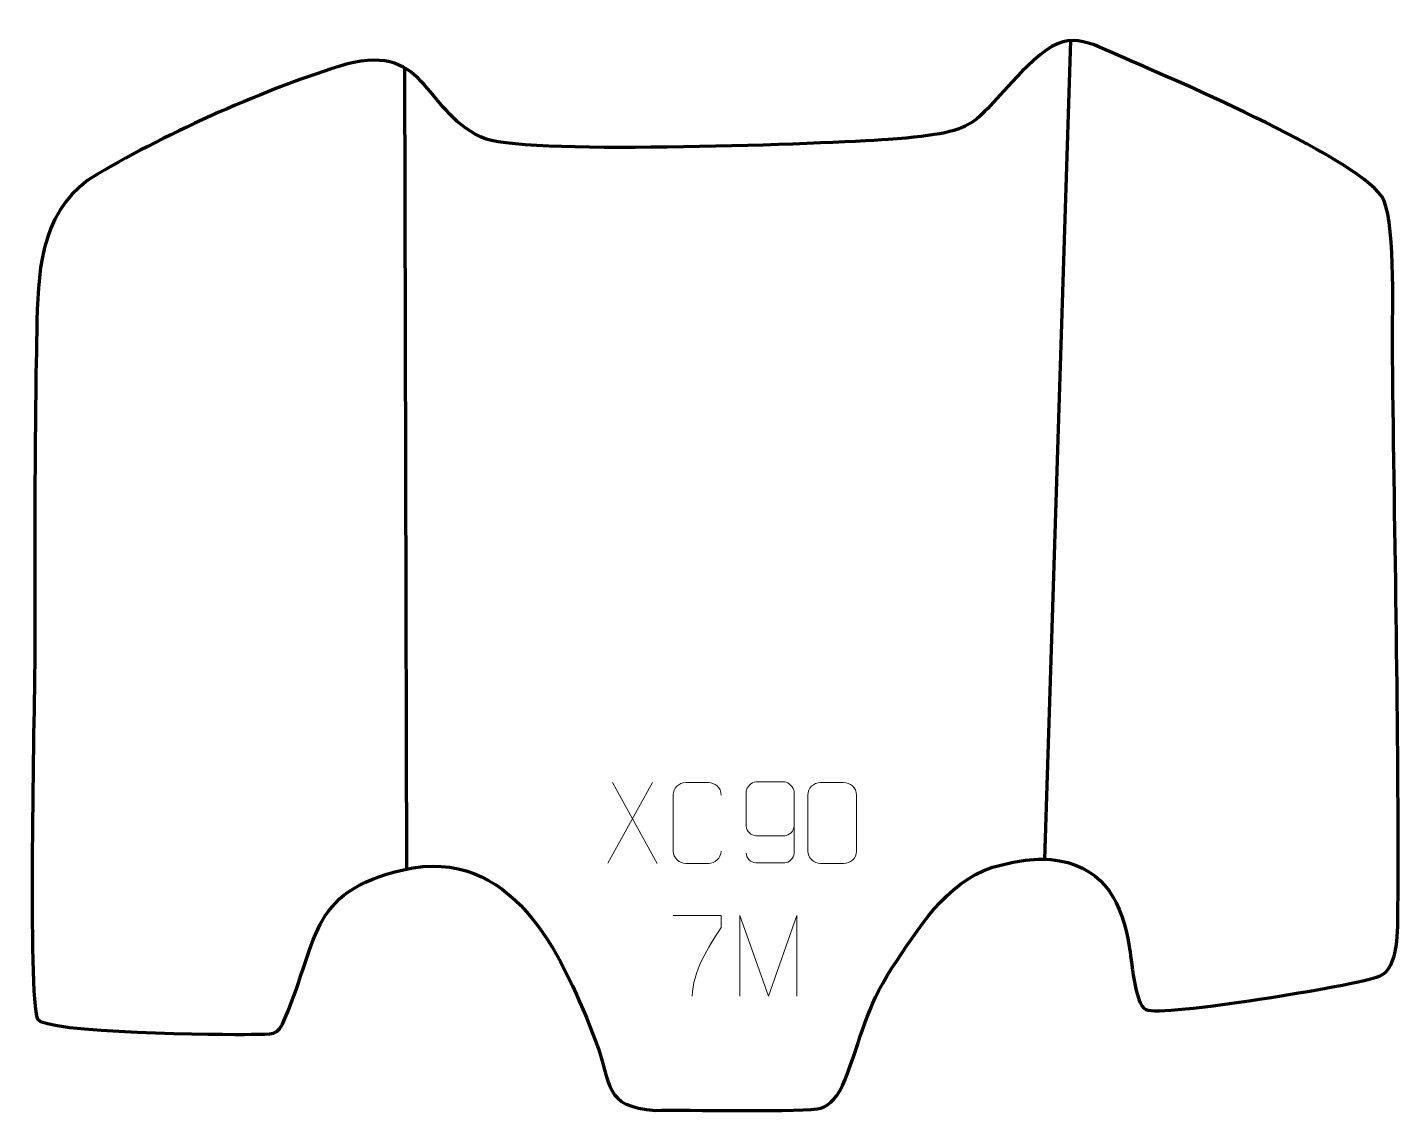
# Model space of a CAD drawing. Header units: millimetres. Extents: x -415 to 10, y -1 to 335.
import ezdxf

# ---------------------------------------------------------------- set-up
doc = ezdxf.new("R2010")
doc.units = ezdxf.units.MM
doc.header["$MEASUREMENT"] = 0
doc.layers.add('layer 2', color=7, linetype='Continuous')
doc.layers.add('layer 3', color=7, linetype='Continuous')

msp = doc.modelspace()

# ---------------------------------------------------------------- linework, layer by layer
at = {"layer": 'layer 2', "color": 142, "lineweight": 158}
for points in [[(-92.1999, 330.6475), (-92.1999, 330.6475), (-100.1564, 77.6137), (-100.1564, 77.6137)], [(-298.15, 322.2292), (-298.15, 322.2292), (-297.5626, 74.54), (-297.5626, 74.54)]]:
    msp.add_open_spline(points, degree=3, dxfattribs=at)
at = {"layer": 'layer 3', "color": 242, "lineweight": 158}
msp.add_open_spline([(-316.1761, 323.3574), (-290.4241, 330.1643), (-292.1213, 307.5442), (-272.9243, 300.194), (-272.9243, 300.194), (-257.4035, 295.2501), (-167.19, 298.7775), (-148.5808, 300.0766), (-148.5808, 300.0766), (-116.6084, 302.6159), (-124.633, 304.8071), (-103.5462, 324.5639), (-103.5462, 324.5639), (-92.6994, 334.7265), (-87.1974, 330.2885), (-75.1533, 325.1003), (-75.1533, 325.1003), (-60.3545, 318.7072), (-0.8821, 293.3706), (4.7826, 281.3112), (4.7826, 281.3112), (8.5205, 272.1341), (7.297, 244.5024), (7.4334, 232.8741), (7.4334, 232.8741), (8.1085, 175.9727), (9.4545, 118.8645), (9.1162, 61.9758), (9.1162, 61.9758), (9.0825, 56.3111), (9.6239, 44.123), (3.4235, 41.3957), (3.4235, 41.3957), (-4.5615, 38.4933), (-63.8117, 28.7774), (-68.9047, 31.1014), (-68.9047, 31.1014), (-72.2583, 32.6317), (-73.4029, 47.2307), (-73.9857, 50.7001), (-73.9857, 50.7001), (-76.1795, 63.7604), (-81.2298, 74.4654), (-95.6175, 77.132), (-95.6175, 77.132), (-102.6337, 78.4323), (-109.5065, 76.985), (-116.2571, 75.1052), (-116.2571, 75.1052), (-131.1216, 70.1468), (-139.1017, 56.1978), (-147.5082, 43.8222), (-147.5082, 43.8222), (-155.7008, 30.9999), (-156.6936, 22.8797), (-161.8197, 9.5329), (-161.8197, 9.5329), (-164.123, 4.087), (-166.452, 1.6328), (-169.3948, 0.6098), (-169.3948, 0.6098), (-173.2109, -0.7169), (-212.7422, 0.2426), (-220.526, -0.0582), (-220.526, -0.0582), (-236.8214, 1.2212), (-233.9302, 7.6827), (-239.0551, 21.4656), (-239.0551, 21.4656), (-248.7557, 46.2453), (-263.134, 79.8844), (-295.5008, 74.9679), (-295.5008, 74.9679), (-327.9434, 68.574), (-324.4003, 53.9352), (-335.0501, 28.5313), (-335.0501, 28.5313), (-337.5305, 22.6145), (-338.7512, 23.6134), (-345.6384, 23.4708), (-345.6384, 23.4708), (-353.4834, 23.3396), (-409.8011, 23.7911), (-411.7209, 28.2514), (-411.7209, 28.2514), (-414.8156, 35.4411), (-412.6213, 123.2398), (-412.5688, 139.109), (-412.5688, 139.109), (-412.5631, 174.0775), (-412.6249, 209.2121), (-411.8717, 244.1644), (-411.8717, 244.1644), (-411.4811, 261.9032), (-409.8948, 279.5382), (-393.1238, 289.4069), (-393.1238, 289.4069), (-370.965, 302.446), (-340.7933, 315.9846), (-316.1761, 323.3574)], degree=3, knots=[0, 0, 0, 0, 0.03846154, 0.03846154, 0.03846154, 0.03846154, 0.07692308, 0.07692308, 0.07692308, 0.07692308, 0.11538462, 0.11538462, 0.11538462, 0.11538462, 0.15384615, 0.15384615, 0.15384615, 0.15384615, 0.19230769, 0.19230769, 0.19230769, 0.19230769, 0.23076923, 0.23076923, 0.23076923, 0.23076923, 0.26923077, 0.26923077, 0.26923077, 0.26923077, 0.30769231, 0.30769231, 0.30769231, 0.30769231, 0.34615385, 0.34615385, 0.34615385, 0.34615385, 0.38461538, 0.38461538, 0.38461538, 0.38461538, 0.42307692, 0.42307692, 0.42307692, 0.42307692, 0.46153846, 0.46153846, 0.46153846, 0.46153846, 0.5, 0.5, 0.5, 0.5, 0.53846154, 0.53846154, 0.53846154, 0.53846154, 0.57692308, 0.57692308, 0.57692308, 0.57692308, 0.61538462, 0.61538462, 0.61538462, 0.61538462, 0.65384615, 0.65384615, 0.65384615, 0.65384615, 0.69230769, 0.69230769, 0.69230769, 0.69230769, 0.73076923, 0.73076923, 0.73076923, 0.73076923, 0.76923077, 0.76923077, 0.76923077, 0.76923077, 0.80769231, 0.80769231, 0.80769231, 0.80769231, 0.84615385, 0.84615385, 0.84615385, 0.84615385, 0.88461538, 0.88461538, 0.88461538, 0.88461538, 0.92307692, 0.92307692, 0.92307692, 0.92307692, 1, 1, 1, 1], dxfattribs=at)
at = {"layer": 'layer 3', "color": 250, "lineweight": 9}
for points in [[(-221.5056, 101.266), (-221.5056, 101.266), (-235.2462, 76.3702), (-235.2462, 76.3702)], [(-233.7916, 101.266), (-233.7916, 101.266), (-220.051, 76.3125), (-220.051, 76.3125)]]:
    msp.add_open_spline(points, degree=3, dxfattribs=at)
for points, knots in [([(-200.2256, 80.1302), (-200.3654, 77.8068), (-202.0426, 76.3272), (-204.1903, 76.3164), (-204.1903, 76.3164), (-206.5222, 76.3168), (-208.8541, 76.3168), (-211.1856, 76.3164), (-211.1856, 76.3164), (-213.1106, 76.211), (-215.0827, 78.0955), (-215.0715, 80.1128), (-215.0715, 80.1128), (-215.0711, 85.8829), (-215.0711, 91.6526), (-215.0715, 97.4219), (-215.0715, 97.4219), (-215.0673, 99.56), (-213.3206, 101.2792), (-211.1682, 101.2657), (-211.1682, 101.2657), (-208.8425, 101.2657), (-206.5164, 101.2657), (-204.1903, 101.2657), (-204.1903, 101.2657), (-202.2437, 101.3012), (-200.2523, 99.8097), (-200.2256, 97.3721)], [0, 0, 0, 0, 0.125, 0.125, 0.125, 0.125, 0.25, 0.25, 0.25, 0.25, 0.375, 0.375, 0.375, 0.375, 0.5, 0.5, 0.5, 0.5, 0.625, 0.625, 0.625, 0.625, 0.75, 0.75, 0.75, 0.75, 1, 1, 1, 1]), ([(-192.487, 79.4346), (-192.4629, 78.0951), (-191.1067, 76.4418), (-189.5348, 76.4762), (-189.5348, 76.4762), (-186.55, 76.4765), (-183.5648, 76.4765), (-180.5794, 76.4762), (-180.5794, 76.4762), (-179.3603, 76.4612), (-177.6321, 77.8988), (-177.6271, 79.4346), (-177.6271, 79.4346), (-177.6274, 85.795), (-177.6274, 92.1558), (-177.6271, 98.5166), (-177.6271, 98.5166), (-177.6318, 99.6795), (-179.3603, 101.4506), (-180.5794, 101.475), (-180.5794, 101.475), (-183.5648, 101.4747), (-186.55, 101.4747), (-189.5348, 101.475), (-189.5348, 101.475), (-190.8129, 101.4312), (-192.4826, 99.8167), (-192.487, 98.5166), (-192.487, 98.5166), (-192.487, 94.9332), (-192.487, 91.3502), (-192.487, 87.7674), (-192.487, 87.7674), (-192.4485, 86.2892), (-190.8658, 84.8563), (-189.5348, 84.8584), (-189.5348, 84.8584), (-186.55, 84.8581), (-183.5648, 84.8581), (-180.5794, 84.8584), (-180.5794, 84.8584), (-179.2499, 84.8534), (-177.6069, 86.3606), (-177.6486, 87.7892)], [0, 0, 0, 0, 0.08333333, 0.08333333, 0.08333333, 0.08333333, 0.16666667, 0.16666667, 0.16666667, 0.16666667, 0.25, 0.25, 0.25, 0.25, 0.33333333, 0.33333333, 0.33333333, 0.33333333, 0.41666667, 0.41666667, 0.41666667, 0.41666667, 0.5, 0.5, 0.5, 0.5, 0.58333333, 0.58333333, 0.58333333, 0.58333333, 0.66666667, 0.66666667, 0.66666667, 0.66666667, 0.75, 0.75, 0.75, 0.75, 0.83333333, 0.83333333, 0.83333333, 0.83333333, 1, 1, 1, 1]), ([(-169.4683, 101.2718), (-167.1022, 101.2718), (-164.7357, 101.2718), (-162.3692, 101.2718), (-162.3692, 101.2718), (-160.3887, 101.3074), (-158.3627, 99.8131), (-158.3356, 97.371), (-158.3356, 97.371), (-158.336, 91.6136), (-158.336, 85.8558), (-158.3356, 80.0976), (-158.3356, 80.0976), (-158.4777, 77.77), (-160.1841, 76.2877), (-162.3692, 76.2769), (-162.3692, 76.2769), (-164.7416, 76.2773), (-167.114, 76.2773), (-169.486, 76.2769), (-169.486, 76.2769), (-171.4445, 76.1713), (-173.4509, 78.0592), (-173.4395, 80.0802), (-173.4395, 80.0802), (-173.4391, 85.8608), (-173.4391, 91.6411), (-173.4395, 97.4209), (-173.4395, 97.4209), (-173.4352, 99.5629), (-171.6581, 101.2854), (-169.4683, 101.2718)], [0, 0, 0, 0, 0.11111111, 0.11111111, 0.11111111, 0.11111111, 0.22222222, 0.22222222, 0.22222222, 0.22222222, 0.33333333, 0.33333333, 0.33333333, 0.33333333, 0.44444444, 0.44444444, 0.44444444, 0.44444444, 0.55555556, 0.55555556, 0.55555556, 0.55555556, 0.66666667, 0.66666667, 0.66666667, 0.66666667, 0.77777778, 0.77777778, 0.77777778, 0.77777778, 1, 1, 1, 1]), ([(-215.0525, 60.2467), (-215.0525, 60.2467), (-200.2364, 60.2467), (-200.2364, 60.2467), (-200.2364, 60.2467), (-200.2367, 58.9971), (-200.2367, 57.7475), (-200.2364, 56.4977), (-200.2364, 56.4977), (-204.2308, 50.5006), (-209.146, 42.667), (-209.146, 35.2882)], [0, 0, 0, 0, 0.25, 0.25, 0.25, 0.25, 0.5, 0.5, 0.5, 0.5, 1, 1, 1, 1]), ([(-194.487, 35.2885), (-194.487, 35.2885), (-194.487, 60.2464), (-194.487, 60.2464), (-194.487, 60.2464), (-194.487, 60.2464), (-185.5619, 35.2885), (-185.5619, 35.2885), (-185.5619, 35.2885), (-185.5619, 35.2885), (-176.802, 60.2459), (-176.802, 60.2459), (-176.802, 60.2459), (-176.802, 60.2459), (-176.802, 35.2885), (-176.802, 35.2885)], [0, 0, 0, 0, 0.2, 0.2, 0.2, 0.2, 0.4, 0.4, 0.4, 0.4, 0.6, 0.6, 0.6, 0.6, 1, 1, 1, 1])]:
    msp.add_open_spline(points, degree=3, knots=knots, dxfattribs=at)

doc.saveas('drawing.dxf')
